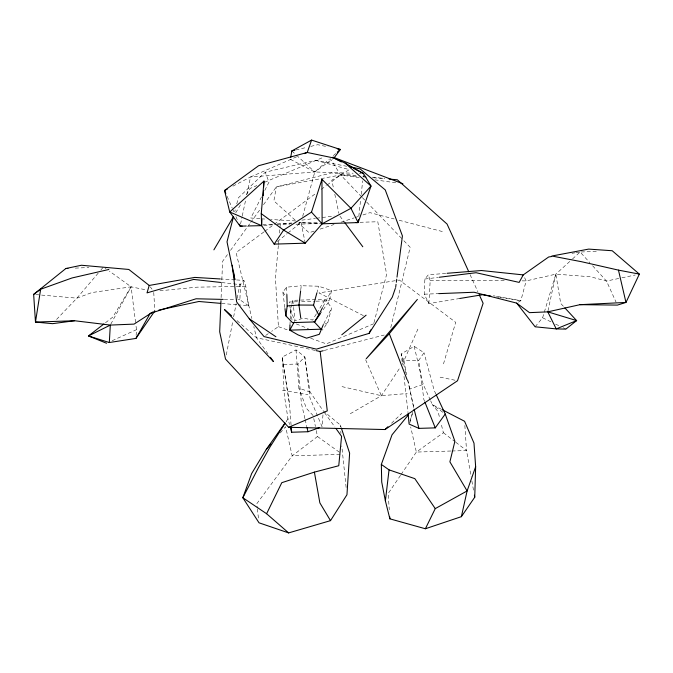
<?xml version="1.0" encoding="UTF-8"?>
<svg xmlns="http://www.w3.org/2000/svg" width="673" height="673" viewBox="0 0 673 673"><rect width="100%" height="100%" fill="white"/><g stroke="black" fill="none" stroke-linecap="round" stroke-linejoin="round"><path stroke-width="0.5" stroke-dasharray="3.37 2.52" d="M248.631 305.778L239.891 299.788L240.488 284.637L243.92 280.397L245.796 286.345L248.631 305.778L238.267 304.886M459.827 298.476L428.861 303.599L424.276 294.194L424.873 279.043L428.306 274.803L447.065 273.288M221.097 297.592L222.595 261.343L228.097 253.729M289.97 325.143L290.172 320.146M290.214 319.145L290.618 309.134L291.594 305.214M428.861 303.599L430.182 280.75L428.306 274.803M136.114 335.507L136.484 329.694L135.845 324.588M322.973 414.871L322.047 426.724L309.959 397.852L304.802 356.867L296.011 349.926L282.248 357.026L284.292 394.933L287.985 418.816L289.541 424.57M278.344 245.561L275.425 277.873L278.42 326.649L271.64 331.318M278.437 244.518L278.908 239.302M279.472 233.051L279.85 228.879M279.943 227.836L280.229 224.715L289.668 224.429M358.818 216.319L360.526 200.672M361.208 194.413L362.688 180.852M363.142 176.679L363.37 174.593M300.764 289.802L301.252 285.739L318.733 286.218L331.453 290.534L329.484 300.781L321.114 312.634M226.305 354.957L232.841 320.987M233.632 316.874L236.206 303.489M237.199 298.349L240.362 281.878M240.547 224.109L242.07 216.933M242.28 215.907L245.754 199.519M246.84 194.396L250.533 176.982L297.861 156.287M548.007 310.833L555.856 274.138L571.781 259.627M390.769 327.616L410.177 247.294L402.934 239.765M291.838 304.238L292.805 300.318L325.227 299.334L331.68 307.889L327.801 322.594L322.35 330.123M234.726 211.852L235.239 209.85M236.778 203.86L238.326 197.862L265.255 172.204L315.721 160.317L346.637 166.265M373.936 322.754L386.596 274.5L377.805 221.754L358.919 222.326M305.256 243.18L301.024 222.452L301.58 220.433M302.673 216.395L314.779 171.977L329.492 159.013M316.806 293.184L318.733 286.218M409.79 422.93L412.81 412.103M443.499 363.883L455.697 322.325L399.341 280.044L396.254 280.54M410 421.096L412.7 412.145M535.128 326.8L542.606 317.782L555.856 274.138L590.549 276.771L606.508 281.07L620.876 278.025M417.883 329.131L402.74 363.513L401.007 366.129M323.822 323.637L331.68 307.889M261.528 196.844L250.819 218.002L260.207 218.708M264.792 190.4L268.981 182.122L265.255 172.204M322.973 306.779L331.453 290.534M110.809 324.159L131.109 286.824L146.504 289.954M235.735 212.819L241.069 203.793M246.394 194.758L250.12 188.44L256.867 185.571M316.293 314.022L312.617 320.07L303.742 318.144L295.026 320.609L293.588 307.418M316.823 313.164L325.227 299.334M286.303 421.449L287.985 418.816L286.168 421.365M350.271 413.727L381.381 395.716L400.435 366.995M400.511 475.374L388.178 493.502L389.272 509.722M401.091 474.507L416.351 452.071L443.389 432.722L440.882 422.753M424.629 401.453L423.872 399.56L418.732 360.341L424.04 352.728L414.156 346.343L401.175 353.939L402.471 364.186M230.536 250.348L247.025 227.524M247.63 226.675L250.078 223.293M250.684 222.452L261.065 208.075M263.513 204.693L276.334 186.934L331.503 172.944L356.581 175.544M284.839 307.586L282.853 292.006L286.656 287.186L301.252 285.739M280.254 432.966L285.579 426.699L292.183 455.84L256.707 503.85L257.195 507.846M98.208 273.137L76.899 298.156L55.396 320.659M100.874 270.008L103.541 266.887L106.048 268.695M291.081 425.084L289.44 403.64L282.248 357.026L283.224 364.455L297.962 364.009L304.802 356.867L309.992 391.98L323.284 410.917L340.361 425.042L341.001 426.976M391.568 423.216L401.747 413.365M572.538 258.928L580.126 252.022L589.842 262.722M333.371 155.606L335.692 153.562M277.444 241.498L287.203 233.615M288.019 232.959L301.024 222.452L318.682 222.485M105.501 322.737L112.803 317.076L131.109 286.824L109.388 271.11M316.251 430.552L317.488 436.541L292.183 455.84L340.252 454.376M263.917 231.933L236.097 252.577L251.879 318.48M264.758 231.302L316.192 193.134M321.248 189.382L326.304 185.63M327.154 184.999L340.639 174.988L357.136 176.385M232.908 186.16L250.533 176.982L314.779 171.977L333.968 158.029M265.717 335.406L268.258 333.657M518.353 302.152L520.835 300.705L526.177 280.919L523.241 274.895M325.034 324.083L327.801 322.594M112.181 340.706L136.484 329.694M264.573 182.29L323.318 157.314M373.675 323.755L326.338 343.878L310.69 338.25M407.804 379.942L413.845 408.175L409.731 388.96L423.224 384.409L430.316 400.048M314.081 231.091L309.092 232.74L298.375 223.041M320.07 229.114L334.044 224.504M341.034 222.199L354.006 217.926M355.008 217.589L357.994 216.605M362.991 214.956L369.973 212.651L394.134 218.961M324.243 350.456L384.216 335.019M295.809 149.986L306.787 147.353M310.775 146.394L317.765 144.712L328.029 146.874M621.902 277.806L635.245 274.988M395.219 280.708L318.994 292.923L364.716 316.302M572.008 253.3L575.053 252.821M576.063 252.661L580.126 252.022M295.649 220.946L270.63 219.491M301.891 220.147L315.41 218.397M316.445 218.262L334.119 215.983M424.873 279.043L438.19 277.394M159.88 290.803L197.021 287.161L245.796 286.345M342.035 386.63L381.381 395.716L407.241 393.512M263.69 225.48L276.132 224.471M277.175 224.387L291.695 223.209M301.024 222.452L298.955 222.62L322.123 223.815M262.823 224.774L272.119 224.21M277.276 223.89L291.737 223.015M75.275 268.115L88.886 267.518M581.161 251.98L598.751 251.273M424.276 294.194L438.796 293.63M295.969 224.235L320.096 223.503M297.491 301.748L289.239 302L289.558 304.061M301.622 301.63L315.031 301.218M316.066 301.184L329.484 300.781M405.819 372.951L401.175 353.939L403.993 360.787L418.732 360.341M450.843 451.019L416.351 452.071L410.698 426.951M451.886 450.994L466.524 450.548L471.167 476.938M430.182 280.75L504.489 280.582M522.046 280.851L526.177 280.919L555.856 274.138L560.71 303.414L564.167 307.149M224.244 299.426L236.761 299.721M237.805 299.746L239.891 299.788M290.383 159.35L314.779 171.977L353.123 173.213M359.34 173.415L361.409 173.483M219.894 278.933L235.558 279.884M236.61 279.951L243.92 280.397M261.25 218.784L265.414 219.095M363.319 176.906L367.441 177.251M373.624 177.773L384.964 178.732M221.686 303.456L237.233 304.793M35.711 294.581L76.899 298.156L91.873 292.562L131.109 286.824L135.71 323.57M362.848 176.2L365.986 176.519M372.253 177.176L384.796 178.471M221.737 282.551L240.488 284.637M359.323 177.63L340.639 174.988L276.334 186.934L273.886 200.882L295.312 220.273M374.903 179.834L396.7 182.921M495.993 296.827L499.097 297.315M500.132 297.474L520.835 300.705L493.385 295.741M282.483 390.214L307.94 394.715M440.1 377.174L457.522 380.75M315.048 350.397L256.497 337.745L235.449 319.212M399.165 220.273L444.466 232.092M315.721 160.317L349.321 169.646L331.781 180.221L333.505 188.238M296.011 349.926L298.896 388.178L309.992 391.98M278.42 326.649L288.195 330.165M296.313 323.949L308.402 328.71M542.606 317.782L550.985 321.862M555.637 324.125L559.364 325.934M563.082 327.751L565.875 329.105M441.597 409.403L432.403 404.65L430.737 400.973M317.488 436.541L340.689 453.131M442.834 412.28L432.403 404.65L438.115 411.783L439.873 418.766M443.389 432.722L454.956 441.631M455.781 442.27L466.524 450.548L464.85 425.454M291.821 150.945L295.649 154.445M296.414 155.152L314.779 171.977M361.645 196.836L340.639 174.988L330.308 158.693M362.368 197.584L365.994 201.353M366.718 202.102L402.21 239.008M313.155 415.578L306.501 408.477L298.896 388.178M592.619 265.776L606.508 281.07L616.132 302.32M150.34 286.942L152.014 289.18M339.941 216.142L344.265 221.939M324.495 412.608L334.868 427.01M267.98 353.889L256.497 337.745L253.822 326.59M282.853 292.006L286.042 297.003M435.944 394.168L434.169 390.382L424.04 352.728M470.09 274.643L477.906 291.821M365.624 359.752L381.381 395.716M227.079 196.289L232.126 207.848M232.547 208.815L233.809 211.701M235.912 216.521L237.586 220.374M290.618 309.134L294.749 321.652M407.527 379.951L409.731 388.96M414.156 346.343L423.224 384.409M304.919 418.606L301.395 403.447L297.962 364.009M305.155 419.616L306.804 426.682M334.792 194.253L338.889 213.307M313.769 418.572L315.427 426.556M403.993 360.787L406.803 374.903M471.882 480.993L473.666 491.147M283.224 364.455L289.44 403.64M289.71 305.096L292.09 320.55M404.027 376.485L408.023 412.625M257.313 508.838L258.533 518.824M346.132 487.496L341.783 445.947M292.805 300.318L293.47 306.408M340.361 425.042L340.504 427.128M340.79 431.309L340.933 433.404M153.747 292.444L154.824 310.926M286.656 287.186L286.833 293.436"/><path stroke-width="1.01" d="M408.604 414.618L392.039 434.792L381.339 464.437L381.717 482.045L385.385 500.897L389.886 518.841L425.378 528.759L461.367 516.671L474.743 497.229L475.643 466.751L473.985 443.12L464.572 421.273L442.514 409.874M220.971 300.696L219.684 331.772L225.514 359.071L288.616 427.296L385.023 429.551L457.522 380.75L483.121 303.271L479.21 294.681M289.97 325.143L289.76 330.149L298.156 334.944L306.543 338.183L319.33 334.304L323.36 324.571M246.259 226.01L240.11 226.153L229.729 211.995L224.555 190.509L258.634 165.718L307.225 152.468L333.968 158.029L345.123 163.102L363.487 173.55L371.016 186.068L350.961 208.319L322.123 223.815L305.256 243.18L274.189 244.122L261.62 225.648L261.948 219.432M263.21 195.591L263.488 190.409M263.648 187.296L263.984 181.079L229.729 211.995L261.62 225.648L261.267 213.652L263.984 181.079M154.824 310.926L135.929 338.418L109.312 342.523L110.322 325.076L134.078 324.108L152.99 311.902M356.059 222.57L358.137 222.57L350.961 208.319L321.946 179.321L311.498 212.13L322.123 223.815L358.137 222.57L358.482 219.44M385.385 500.897L389.044 469.863L381.339 464.437M300.646 290.82L298.955 305.037L300.764 318.035M320.516 313.475L314.535 321.938L292.41 322.611L285.907 315.898L287.194 305.921L286.866 294.471M395.648 287.405L396.052 284.317M396.33 282.256L396.734 279.169M397.003 277.116L402.429 235.954L385.25 189.904L360.038 168.839L350.759 167.055M108.883 269.469L72.053 277.957L40.649 289.239L35.476 322.081L52.528 323.663L74.619 320.743L110.322 325.076L88.457 335.953L106.57 343.247M290.702 157.482L291.821 150.945L311.591 140.093L340.345 149.473L333.968 158.029L341.346 161.907M461.367 516.671L467.112 490.937L475.643 466.751M233.438 216.849L227.011 241.834L234.852 279.632L233.464 271.412M314.535 321.938L318.733 314.905L313.509 305.121L316.806 293.184M219.894 278.933L194.817 277.411L149.229 285.453L147.008 292.881L193.614 279.43L220.694 282.441M395.312 288.381L392.3 297.146L369.073 333.387L316.377 349.136L264.018 336.576L249.262 318.733L236.627 301.874L232.269 265.212M311.591 140.093L307.225 152.468L304.415 153.612M358.137 222.57L371.016 186.068L345.123 163.102M639.35 274.113L618.462 270.125L581.522 261.713L551.826 256.018L588.673 249.103L612.203 250.735L639.35 274.113L625.974 302.438L617.385 305.096L579.958 304.676L547.788 311.851L529.508 312.651L516.696 303.111L474.07 292.25L438.796 293.63M369.073 333.387L370.747 329.888M341.32 427.952L349.624 453.181L346.957 494.756L330.51 520.641L288.633 532.907L266.601 513.735L281.794 482.684L314.4 472.126L338.763 465.733L341.573 436.323L336.088 428.701M425.378 528.759L435.254 508.62L467.112 490.937L449.892 461.838L454.898 441.295L445.24 414.046L436.382 395.118M318.733 314.905L322.502 307.687M551.717 256.506L548.672 256.985L523.241 274.895L519.161 282.399L476.08 272.716L439.208 277.268M294.067 322.342L289.76 330.149L321.055 329.198L314.022 321.593M135.929 338.418L150.23 313.357L196.079 298.778L223.2 299.409M213.888 249.851L233.607 216.437M284.965 423.065L266.264 449.421L251.652 473.548L242.835 497.742L259.021 522.812L288.633 532.907M285.175 423.208L270.041 446.906L258.466 467.642L242.835 497.742L266.601 513.735M274.189 244.122L283.611 230.073L311.498 212.13M408.116 413.668L409.1 424.083L418.917 428.373L435.263 427.877L445.24 414.046M389.297 333.715L417.361 299.418L366.23 358.726L389.297 333.715L407.039 379.572M266.264 449.421L270.925 443.936M385.023 429.551L387.926 426.741M337.24 152.199L340.345 149.473L337.266 148.826M341.8 334.759L366.112 315.183M74.619 320.743L35.476 322.081L33.65 294.395L65.853 268.519L81.408 265.255L128.837 269.461L149.229 285.453M103.878 323.991L88.457 335.953L109.312 342.523M33.65 294.395L40.649 289.239M227.339 189.063L224.555 190.509L225.817 193.403M288.616 427.296L327.288 410.883L320.18 351.508L316.074 350.616M290.324 427.439L291.628 432.234L307.982 431.738L319.238 427.725M320.18 351.508L323.233 350.726M291.821 150.945L294.816 150.222M158.929 310.051L198.888 301.487L220.651 303.363M459.827 298.476L482.533 294.724L490.819 296.019M447.065 273.288L481.456 270.521L523.241 274.895M287.194 305.921L298.955 305.037L313.509 305.121M242.179 226.027L240.11 226.153L239.268 224.227M579.958 304.676L625.974 302.438L618.462 270.125M65.853 268.519L67.948 268.434M248.303 225.96L261.62 225.648M389.087 179.077L397.331 179.775L447.065 224.059L468.787 271.783M389.044 469.863L414.829 478.646L435.254 508.62M332.992 157.12L402.925 183.805M349.649 166.273L351.491 167.249M353.342 168.216L363.487 173.55M305.256 243.18L283.611 230.073L261.267 213.652M249.262 318.733L275.913 336.761M231.554 315.78L224.538 309.605L273.423 361.544L270.403 357.296M564.866 307.898L576.618 320.6L565.875 329.105L556.243 328.904L535.128 326.8L516.696 303.111M344.887 222.763L362.806 246.772M330.51 520.641L319.86 502.882L314.4 472.126M425.008 402.395L435.263 427.877M414.097 409.184L418.917 428.373M307.039 427.7L307.982 431.738M474.381 495.202L474.743 497.229M284.973 308.629L285.907 315.898M291.232 427.128L291.628 432.234M389.751 516.814L389.886 518.841M321.946 179.321L322.123 223.815M576.618 320.6L556.243 328.904L547.788 311.851L576.618 320.6"/></g></svg>
